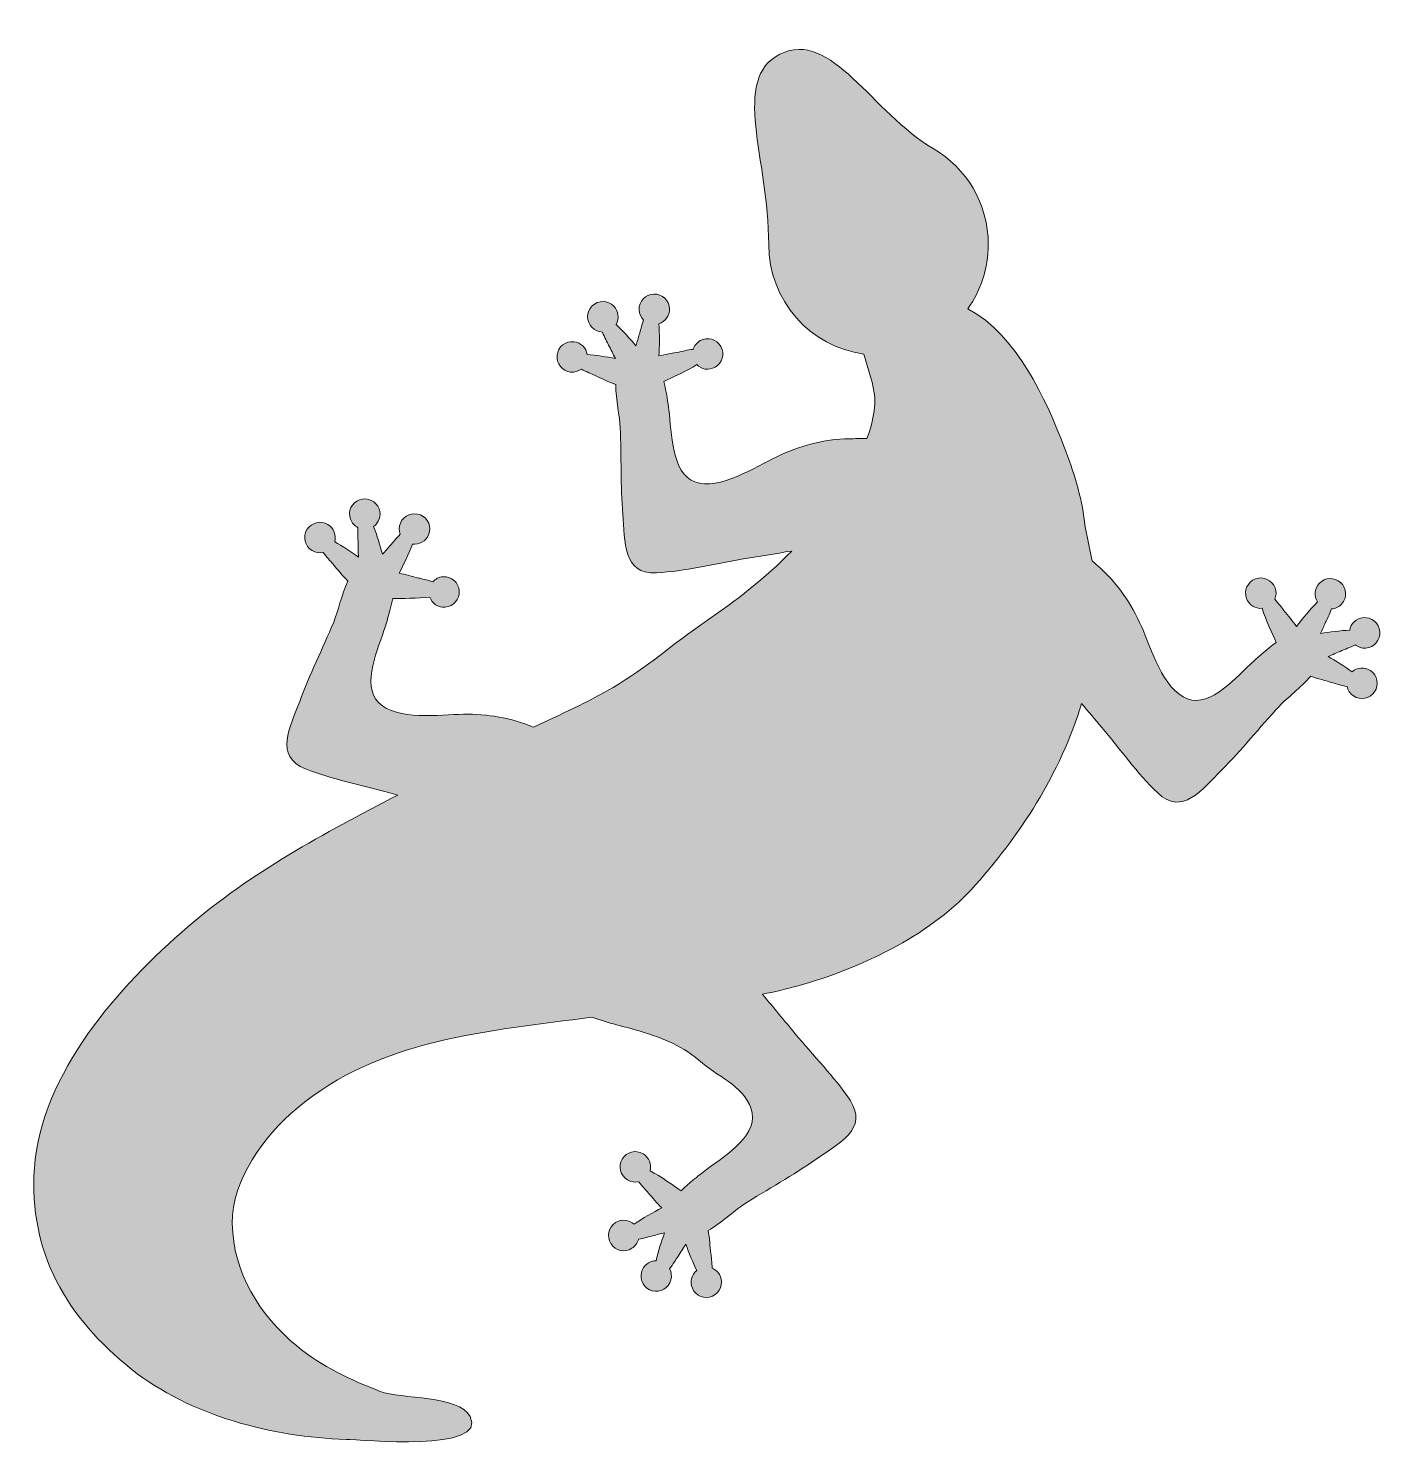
# Model space of a CAD drawing. Header units: inches. Extents: x 0 to 98, y -1 to 103.
import ezdxf

# ---------------------------------------------------------------- set-up
doc = ezdxf.new("R2010")
doc.units = ezdxf.units.IN
doc.header["$MEASUREMENT"] = 0
doc.layers.add('Layer 1', color=7, linetype='Continuous')

msp = doc.modelspace()

# ---------------------------------------------------------------- hatches: boundary and pattern name
at = {"layer": 'Layer 1', "true_color": 0x009a7e}
h = msp.add_hatch(color=124, dxfattribs=at)
h.dxf.hatch_style = 2
edge = h.paths.add_edge_path()
edge.add_spline(control_points=[(96.4, 58.16), (96.62, 57.99), (96.9, 57.89), (97.19, 57.92), (97.81, 57.97), (98.26, 58.51), (98.2, 59.13), (98.15, 59.74), (97.61, 60.19), (97, 60.14), (96.49, 60.09), (96.09, 59.7), (96.01, 59.22), (95.35, 59.2), (94.52, 59.08), (93.89, 58.98), (94.01, 59.25), (94.12, 59.53), (94.25, 59.8), (94.34, 59.98), (94.54, 60.37), (94.67, 60.77), (94.95, 60.79), (95.22, 60.91), (95.42, 61.13), (95.83, 61.58), (95.8, 62.28), (95.35, 62.7), (94.9, 63.11), (94.19, 63.08), (93.78, 62.63), (93.43, 62.25), (93.4, 61.7), (93.66, 61.28), (93.13, 60.77), (92.53, 60.02), (92.13, 59.5), (91.85, 59.9), (91.52, 60.27), (91.21, 60.66), (91.09, 60.82), (90.83, 61.18), (90.54, 61.48), (90.65, 61.73), (90.67, 62.03), (90.56, 62.31), (90.35, 62.88), (89.71, 63.18), (89.13, 62.96), (88.56, 62.75), (88.26, 62.11), (88.48, 61.53), (88.66, 61.05), (89.13, 60.77), (89.62, 60.82), (89.88, 59.97), (90.39, 58.89), (90.65, 58.33), (89.98, 57.84), (89.38, 57.3), (89.03, 56.98), (87.8, 55.87), (85.88, 53.57), (84.18, 54.21), (82.37, 54.89), (81.52, 57.92), (80.83, 59.48), (80.07, 61.15), (79.06, 62.68), (77.64, 63.92), (77.52, 64.02), (77.38, 64.15), (77.23, 64.28), (77.03, 65.22), (76.78, 66.16), (76.67, 67.13), (76.44, 68.99), (75.87, 70.79), (75.2, 72.54), (73.83, 76.12), (71.73, 80.75), (68.15, 82.68), (69.09, 84), (69.64, 85.62), (69.64, 87.37), (69.64, 90.36), (68.03, 92.97), (65.63, 94.36), (61.16, 96.96), (58.19, 103.13), (54.44, 101.25), (50.83, 99.44), (53.62, 93.63), (53.62, 87.37), (53.62, 83.27), (56.65, 79.89), (60.57, 79.37), (60.84, 78.26), (61.31, 77.14), (61.35, 76.17), (61.4, 75.23), (61.16, 74.21), (60.79, 73.21), (60.31, 73.21), (59.86, 73.2), (59.5, 73.19), (57.62, 73.17), (55.85, 72.67), (54.2, 71.88), (52.66, 71.15), (50.04, 69.39), (48.22, 70.05), (46.52, 70.66), (46.55, 73.66), (46.33, 75.3), (46.27, 75.77), (46.16, 76.57), (45.97, 77.38), (46.53, 77.64), (47.63, 78.13), (48.37, 78.6), (48.71, 78.25), (49.25, 78.16), (49.7, 78.41), (50.24, 78.7), (50.43, 79.38), (50.13, 79.92), (49.83, 80.45), (49.16, 80.65), (48.62, 80.35), (48.36, 80.2), (48.18, 79.97), (48.1, 79.71), (47.69, 79.67), (47.26, 79.56), (47.06, 79.52), (46.57, 79.42), (46.08, 79.35), (45.61, 79.23), (45.64, 79.89), (45.67, 80.85), (45.6, 81.58), (46.06, 81.73), (46.4, 82.17), (46.38, 82.68), (46.36, 83.29), (45.85, 83.77), (45.23, 83.75), (44.62, 83.73), (44.14, 83.22), (44.16, 82.6), (44.17, 82.3), (44.3, 82.04), (44.49, 81.85), (44.34, 81.46), (44.24, 81.03), (44.18, 80.83), (44.11, 80.54), (44.02, 80.26), (43.93, 79.98), (43.52, 80.46), (42.97, 81.09), (42.48, 81.53), (42.72, 81.95), (42.67, 82.51), (42.31, 82.87), (41.88, 83.31), (41.18, 83.31), (40.74, 82.88), (40.3, 82.45), (40.3, 81.75), (40.73, 81.31), (40.94, 81.1), (41.21, 80.99), (41.48, 80.98), (41.63, 80.59), (41.85, 80.21), (41.94, 80.02), (42.11, 79.7), (42.26, 79.37), (42.43, 79.05), (41.81, 79.16), (41.01, 79.3), (40.38, 79.33), (40.3, 79.82), (39.92, 80.21), (39.41, 80.27), (38.8, 80.34), (38.25, 79.9), (38.18, 79.29), (38.11, 78.68), (38.55, 78.13), (39.16, 78.06), (39.45, 78.03), (39.73, 78.11), (39.95, 78.28), (40.31, 78.07), (40.72, 77.91), (40.91, 77.82), (41.44, 77.59), (41.94, 77.33), (42.46, 77.14), (42.46, 76.02), (42.75, 74.81), (42.79, 73.99), (42.87, 71.91), (42.81, 69.73), (42.97, 67.7), (43.14, 65.69), (42.94, 63.28), (45.43, 63.41), (47.49, 63.52), (49.64, 64.07), (51.64, 64.4), (52.87, 64.6), (54.09, 64.81), (55.31, 65), (53.39, 63.05), (51.2, 61.35), (48.98, 59.83), (46.72, 58.28), (44.64, 56.43), (42.26, 55.05), (40.4, 53.96), (38.42, 53.06), (36.45, 52.15), (34.81, 52.84), (33.09, 53.11), (31.34, 53.09), (29.63, 53.07), (26.53, 52.58), (25.15, 53.95), (23.86, 55.22), (25.15, 57.93), (25.65, 59.51), (25.79, 59.96), (26.03, 60.73), (26.19, 61.54), (26.81, 61.54), (28.01, 61.53), (28.89, 61.64), (29.05, 61.18), (29.5, 60.86), (30.01, 60.9), (30.63, 60.95), (31.09, 61.48), (31.04, 62.09), (31, 62.7), (30.46, 63.16), (29.85, 63.12), (29.55, 63.1), (29.29, 62.96), (29.11, 62.76), (28.71, 62.89), (28.28, 62.98), (28.08, 63.03), (27.6, 63.14), (27.12, 63.28), (26.65, 63.38), (26.95, 63.96), (27.38, 64.82), (27.63, 65.51), (28.11, 65.45), (28.6, 65.7), (28.8, 66.18), (29.04, 66.74), (28.78, 67.4), (28.21, 67.63), (27.65, 67.87), (26.99, 67.61), (26.75, 67.04), (26.64, 66.77), (26.64, 66.48), (26.74, 66.22), (26.44, 65.93), (26.16, 65.58), (26.03, 65.43), (25.84, 65.2), (25.64, 64.98), (25.44, 64.76), (25.27, 65.37), (25.04, 66.18), (24.78, 66.78), (25.18, 67.06), (25.37, 67.58), (25.19, 68.07), (24.99, 68.64), (24.35, 68.95), (23.77, 68.74), (23.19, 68.53), (22.89, 67.9), (23.1, 67.32), (23.2, 67.04), (23.4, 66.83), (23.65, 66.7), (23.62, 66.28), (23.65, 65.84), (23.66, 65.64), (23.67, 65.27), (23.67, 64.91), (23.68, 64.55), (23.17, 64.92), (22.51, 65.37), (21.95, 65.67), (22.08, 66.14), (21.9, 66.66), (21.46, 66.93), (20.94, 67.25), (20.25, 67.09), (19.93, 66.56), (19.61, 66.04), (19.78, 65.35), (20.3, 65.03), (20.56, 64.88), (20.85, 64.84), (21.12, 64.9), (21.36, 64.56), (21.66, 64.23), (21.79, 64.08), (22.17, 63.65), (22.52, 63.2), (22.91, 62.81), (22.44, 61.79), (22.2, 60.57), (21.88, 59.81), (21.08, 57.89), (20.1, 55.94), (19.4, 54.03), (18.7, 52.14), (17.51, 50.03), (19.82, 49.1), (21.74, 48.34), (23.92, 47.93), (25.87, 47.38), (26.1, 47.32), (26.33, 47.26), (26.56, 47.19), (21.17, 44.42), (15.84, 41.53), (11.24, 37.58), (6.23, 33.28), (0.53, 26.9), (0.04, 19.97), (-0.39, 13.83), (2.42, 9.03), (7.14, 5.28), (11.39, 1.91), (17.44, 0.33), (22.78, 0.18), (23.81, 0.16), (33.19, -0.78), (31.83, 1.85), (31.04, 3.4), (26.76, 3.11), (25.28, 3.68), (23.11, 4.52), (21.03, 5.48), (19.18, 7), (16.49, 9.22), (14.52, 12.36), (14.48, 15.93), (14.45, 19.13), (16.78, 22.32), (19.18, 24.33), (25.23, 29.42), (33.19, 29.96), (40.72, 30.99), (41.88, 30.55), (43.19, 30.28), (44.17, 29.98), (46.09, 29.41), (47.31, 28.89), (48.79, 27.63), (50.05, 26.54), (52.07, 25.83), (52.41, 23.97), (52.74, 22.19), (50.15, 20.7), (48.83, 19.68), (48.46, 19.39), (47.82, 18.89), (47.23, 18.32), (46.72, 18.67), (45.74, 19.37), (44.96, 19.77), (45.09, 20.24), (44.9, 20.76), (44.45, 21.02), (43.92, 21.33), (43.24, 21.16), (42.93, 20.63), (42.62, 20.1), (42.79, 19.42), (43.32, 19.11), (43.58, 18.95), (43.87, 18.92), (44.14, 18.98), (44.39, 18.64), (44.69, 18.33), (44.83, 18.17), (45.17, 17.8), (45.47, 17.42), (45.81, 17.07), (45.23, 16.76), (44.39, 16.3), (43.79, 15.87), (43.43, 16.2), (42.88, 16.27), (42.44, 16), (41.93, 15.67), (41.77, 14.98), (42.1, 14.46), (42.43, 13.94), (43.12, 13.79), (43.64, 14.12), (43.89, 14.28), (44.05, 14.52), (44.12, 14.79), (44.53, 14.85), (44.95, 14.98), (45.15, 15.03), (45.44, 15.11), (45.73, 15.18), (46.02, 15.25), (45.8, 14.65), (45.54, 13.85), (45.41, 13.21), (44.92, 13.21), (44.47, 12.88), (44.34, 12.39), (44.18, 11.79), (44.53, 11.18), (45.12, 11.02), (45.71, 10.86), (46.32, 11.22), (46.48, 11.81), (46.56, 12.1), (46.52, 12.39), (46.38, 12.63), (46.65, 12.95), (46.87, 13.33), (46.98, 13.51), (47.18, 13.82), (47.38, 14.12), (47.58, 14.42), (47.79, 13.82), (48.08, 13.07), (48.37, 12.51), (47.99, 12.2), (47.84, 11.67), (48.05, 11.2), (48.3, 10.63), (48.95, 10.38), (49.52, 10.63), (50.08, 10.88), (50.33, 11.53), (50.08, 12.1), (49.96, 12.37), (49.75, 12.56), (49.49, 12.67), (49.49, 13.09), (49.42, 13.52), (49.4, 13.73), (49.33, 14.3), (49.31, 14.86), (49.2, 15.41), (50.17, 15.98), (51.07, 16.84), (51.76, 17.29), (53.51, 18.41), (55.43, 19.46), (57.09, 20.63), (58.75, 21.78), (60.92, 22.84), (59.55, 24.92), (58.41, 26.64), (56.85, 28.21), (55.55, 29.78), (54.76, 30.74), (53.96, 31.69), (53.17, 32.66), (54.03, 32.83), (54.9, 33.03), (55.77, 33.28), (60.17, 34.49), (65.29, 36.9), (68.38, 40.28), (71.92, 44.14), (74.91, 48.8), (76.45, 53.87), (76.94, 53.29), (77.43, 52.71), (77.92, 52.13), (79.23, 50.58), (80.51, 48.77), (82, 47.35), (83.81, 45.63), (85.23, 47.59), (86.65, 49.01), (88.1, 50.45), (89.46, 52.15), (90.88, 53.69), (91.43, 54.29), (92.44, 55.02), (93.17, 55.87), (93.69, 55.67), (94.24, 55.55), (94.79, 55.38), (94.99, 55.32), (95.41, 55.19), (95.82, 55.11), (95.88, 54.84), (96.04, 54.59), (96.28, 54.43), (96.79, 54.08), (97.48, 54.22), (97.83, 54.73), (98.17, 55.24), (98.03, 55.93), (97.52, 56.27), (97.1, 56.56), (96.55, 56.51), (96.18, 56.19), (95.67, 56.57), (94.98, 56.99), (94.43, 57.3), (94.76, 57.44), (95.09, 57.59), (95.43, 57.73), (95.62, 57.81), (96.04, 57.96), (96.4, 58.16)], knot_values=[0, 0, 0, 0, 1, 1, 1, 2, 2, 2, 3, 3, 3, 4, 4, 4, 5, 5, 5, 6, 6, 6, 7, 7, 7, 8, 8, 8, 9, 9, 9, 10, 10, 10, 11, 11, 11, 12, 12, 12, 13, 13, 13, 14, 14, 14, 15, 15, 15, 16, 16, 16, 17, 17, 17, 18, 18, 18, 19, 19, 19, 20, 20, 20, 21, 21, 21, 22, 22, 22, 23, 23, 23, 24, 24, 24, 25, 25, 25, 26, 26, 26, 27, 27, 27, 28, 28, 28, 29, 29, 29, 30, 30, 30, 31, 31, 31, 32, 32, 32, 33, 33, 33, 34, 34, 34, 35, 35, 35, 36, 36, 36, 37, 37, 37, 38, 38, 38, 39, 39, 39, 40, 40, 40, 41, 41, 41, 42, 42, 42, 43, 43, 43, 44, 44, 44, 45, 45, 45, 46, 46, 46, 47, 47, 47, 48, 48, 48, 49, 49, 49, 50, 50, 50, 51, 51, 51, 52, 52, 52, 53, 53, 53, 54, 54, 54, 55, 55, 55, 56, 56, 56, 57, 57, 57, 58, 58, 58, 59, 59, 59, 60, 60, 60, 61, 61, 61, 62, 62, 62, 63, 63, 63, 64, 64, 64, 65, 65, 65, 66, 66, 66, 67, 67, 67, 68, 68, 68, 69, 69, 69, 70, 70, 70, 71, 71, 71, 72, 72, 72, 73, 73, 73, 74, 74, 74, 75, 75, 75, 76, 76, 76, 77, 77, 77, 78, 78, 78, 79, 79, 79, 80, 80, 80, 81, 81, 81, 82, 82, 82, 83, 83, 83, 84, 84, 84, 85, 85, 85, 86, 86, 86, 87, 87, 87, 88, 88, 88, 89, 89, 89, 90, 90, 90, 91, 91, 91, 92, 92, 92, 93, 93, 93, 94, 94, 94, 95, 95, 95, 96, 96, 96, 97, 97, 97, 98, 98, 98, 99, 99, 99, 100, 100, 100, 101, 101, 101, 102, 102, 102, 103, 103, 103, 104, 104, 104, 105, 105, 105, 106, 106, 106, 107, 107, 107, 108, 108, 108, 109, 109, 109, 110, 110, 110, 111, 111, 111, 112, 112, 112, 113, 113, 113, 114, 114, 114, 115, 115, 115, 116, 116, 116, 117, 117, 117, 118, 118, 118, 119, 119, 119, 120, 120, 120, 121, 121, 121, 122, 122, 122, 123, 123, 123, 124, 124, 124, 125, 125, 125, 126, 126, 126, 127, 127, 127, 128, 128, 128, 129, 129, 129, 130, 130, 130, 131, 131, 131, 132, 132, 132, 133, 133, 133, 134, 134, 134, 135, 135, 135, 136, 136, 136, 137, 137, 137, 138, 138, 138, 139, 139, 139, 140, 140, 140, 141, 141, 141, 142, 142, 142, 143, 143, 143, 144, 144, 144, 145, 145, 145, 146, 146, 146, 147, 147, 147, 148, 148, 148, 149, 149, 149, 150, 150, 150, 151, 151, 151, 152, 152, 152, 153, 153, 153, 154, 154, 154, 155, 155, 155, 156, 156, 156, 157, 157, 157, 158, 158, 158, 159, 159, 159, 160, 160, 160, 161, 161, 161, 162, 162, 162, 163, 163, 163, 164, 164, 164, 165, 165, 165, 166, 166, 166, 167, 167, 167, 168, 168, 168, 169, 169, 169, 170, 170, 170, 171, 171, 171, 172, 172, 172, 173, 173, 173, 174, 174, 174, 175, 175, 175, 176, 176, 176, 177, 177, 177, 177], degree=3, periodic=1)

# ---------------------------------------------------------------- linework, layer by layer
at = {"layer": 'Layer 1', "lineweight": 0}
msp.add_open_spline([(96.4, 58.16), (96.62, 57.99), (96.9, 57.89), (97.19, 57.92), (97.81, 57.97), (98.26, 58.51), (98.2, 59.13), (98.15, 59.74), (97.61, 60.19), (97, 60.14), (96.49, 60.09), (96.09, 59.7), (96.01, 59.22), (95.35, 59.2), (94.52, 59.08), (93.89, 58.98), (94.01, 59.25), (94.12, 59.53), (94.25, 59.8), (94.34, 59.98), (94.54, 60.37), (94.67, 60.77), (94.95, 60.79), (95.22, 60.91), (95.42, 61.13), (95.83, 61.58), (95.8, 62.28), (95.35, 62.7), (94.9, 63.11), (94.19, 63.08), (93.78, 62.63), (93.43, 62.25), (93.4, 61.7), (93.66, 61.28), (93.13, 60.77), (92.53, 60.02), (92.13, 59.5), (91.85, 59.9), (91.52, 60.27), (91.21, 60.66), (91.09, 60.82), (90.83, 61.18), (90.54, 61.48), (90.65, 61.73), (90.67, 62.03), (90.56, 62.31), (90.35, 62.88), (89.71, 63.18), (89.13, 62.96), (88.56, 62.75), (88.26, 62.11), (88.48, 61.53), (88.66, 61.05), (89.13, 60.77), (89.62, 60.82), (89.88, 59.97), (90.39, 58.89), (90.65, 58.33), (89.98, 57.84), (89.38, 57.3), (89.03, 56.98), (87.8, 55.87), (85.88, 53.57), (84.18, 54.21), (82.37, 54.89), (81.52, 57.92), (80.83, 59.48), (80.07, 61.15), (79.06, 62.68), (77.64, 63.92), (77.52, 64.02), (77.38, 64.15), (77.23, 64.28), (77.03, 65.22), (76.78, 66.16), (76.67, 67.13), (76.44, 68.99), (75.87, 70.79), (75.2, 72.54), (73.83, 76.12), (71.73, 80.75), (68.15, 82.68), (69.09, 84), (69.64, 85.62), (69.64, 87.37), (69.64, 90.36), (68.03, 92.97), (65.63, 94.36), (61.16, 96.96), (58.19, 103.13), (54.44, 101.25), (50.83, 99.44), (53.62, 93.63), (53.62, 87.37), (53.62, 83.27), (56.65, 79.89), (60.57, 79.37), (60.84, 78.26), (61.31, 77.14), (61.35, 76.17), (61.4, 75.23), (61.16, 74.21), (60.79, 73.21), (60.31, 73.21), (59.86, 73.2), (59.5, 73.19), (57.62, 73.17), (55.85, 72.67), (54.2, 71.88), (52.66, 71.15), (50.04, 69.39), (48.22, 70.05), (46.52, 70.66), (46.55, 73.66), (46.33, 75.3), (46.27, 75.77), (46.16, 76.57), (45.97, 77.38), (46.53, 77.64), (47.63, 78.13), (48.37, 78.6), (48.71, 78.25), (49.25, 78.16), (49.7, 78.41), (50.24, 78.7), (50.43, 79.38), (50.13, 79.92), (49.83, 80.45), (49.16, 80.65), (48.62, 80.35), (48.36, 80.2), (48.18, 79.97), (48.1, 79.71), (47.69, 79.67), (47.26, 79.56), (47.06, 79.52), (46.57, 79.42), (46.08, 79.35), (45.61, 79.23), (45.64, 79.89), (45.67, 80.85), (45.6, 81.58), (46.06, 81.73), (46.4, 82.17), (46.38, 82.68), (46.36, 83.29), (45.85, 83.77), (45.23, 83.75), (44.62, 83.73), (44.14, 83.22), (44.16, 82.6), (44.17, 82.3), (44.3, 82.04), (44.49, 81.85), (44.34, 81.46), (44.24, 81.03), (44.18, 80.83), (44.11, 80.54), (44.02, 80.26), (43.93, 79.98), (43.52, 80.46), (42.97, 81.09), (42.48, 81.53), (42.72, 81.95), (42.67, 82.51), (42.31, 82.87), (41.88, 83.31), (41.18, 83.31), (40.74, 82.88), (40.3, 82.45), (40.3, 81.75), (40.73, 81.31), (40.94, 81.1), (41.21, 80.99), (41.48, 80.98), (41.63, 80.59), (41.85, 80.21), (41.94, 80.02), (42.11, 79.7), (42.26, 79.37), (42.43, 79.05), (41.81, 79.16), (41.01, 79.3), (40.38, 79.33), (40.3, 79.82), (39.92, 80.21), (39.41, 80.27), (38.8, 80.34), (38.25, 79.9), (38.18, 79.29), (38.11, 78.68), (38.55, 78.13), (39.16, 78.06), (39.45, 78.03), (39.73, 78.11), (39.95, 78.28), (40.31, 78.07), (40.72, 77.91), (40.91, 77.82), (41.44, 77.59), (41.94, 77.33), (42.46, 77.14), (42.46, 76.02), (42.75, 74.81), (42.79, 73.99), (42.87, 71.91), (42.81, 69.73), (42.97, 67.7), (43.14, 65.69), (42.94, 63.28), (45.43, 63.41), (47.49, 63.52), (49.64, 64.07), (51.64, 64.4), (52.87, 64.6), (54.09, 64.81), (55.31, 65), (53.39, 63.05), (51.2, 61.35), (48.98, 59.83), (46.72, 58.28), (44.64, 56.43), (42.26, 55.05), (40.4, 53.96), (38.42, 53.06), (36.45, 52.15), (34.81, 52.84), (33.09, 53.11), (31.34, 53.09), (29.63, 53.07), (26.53, 52.58), (25.15, 53.95), (23.86, 55.22), (25.15, 57.93), (25.65, 59.51), (25.79, 59.96), (26.03, 60.73), (26.19, 61.54), (26.81, 61.54), (28.01, 61.53), (28.89, 61.64), (29.05, 61.18), (29.5, 60.86), (30.01, 60.9), (30.63, 60.95), (31.09, 61.48), (31.04, 62.09), (31, 62.7), (30.46, 63.16), (29.85, 63.12), (29.55, 63.1), (29.29, 62.96), (29.11, 62.76), (28.71, 62.89), (28.28, 62.98), (28.08, 63.03), (27.6, 63.14), (27.12, 63.28), (26.65, 63.38), (26.95, 63.96), (27.38, 64.82), (27.63, 65.51), (28.11, 65.45), (28.6, 65.7), (28.8, 66.18), (29.04, 66.74), (28.78, 67.4), (28.21, 67.63), (27.65, 67.87), (26.99, 67.61), (26.75, 67.04), (26.64, 66.77), (26.64, 66.48), (26.74, 66.22), (26.44, 65.93), (26.16, 65.58), (26.03, 65.43), (25.84, 65.2), (25.64, 64.98), (25.44, 64.76), (25.27, 65.37), (25.04, 66.18), (24.78, 66.78), (25.18, 67.06), (25.37, 67.58), (25.19, 68.07), (24.99, 68.64), (24.35, 68.95), (23.77, 68.74), (23.19, 68.53), (22.89, 67.9), (23.1, 67.32), (23.2, 67.04), (23.4, 66.83), (23.65, 66.7), (23.62, 66.28), (23.65, 65.84), (23.66, 65.64), (23.67, 65.27), (23.67, 64.91), (23.68, 64.55), (23.17, 64.92), (22.51, 65.37), (21.95, 65.67), (22.08, 66.14), (21.9, 66.66), (21.46, 66.93), (20.94, 67.25), (20.25, 67.09), (19.93, 66.56), (19.61, 66.04), (19.78, 65.35), (20.3, 65.03), (20.56, 64.88), (20.85, 64.84), (21.12, 64.9), (21.36, 64.56), (21.66, 64.23), (21.79, 64.08), (22.17, 63.65), (22.52, 63.2), (22.91, 62.81), (22.44, 61.79), (22.2, 60.57), (21.88, 59.81), (21.08, 57.89), (20.1, 55.94), (19.4, 54.03), (18.7, 52.14), (17.51, 50.03), (19.82, 49.1), (21.74, 48.34), (23.92, 47.93), (25.87, 47.38), (26.1, 47.32), (26.33, 47.26), (26.56, 47.19), (21.17, 44.42), (15.84, 41.53), (11.24, 37.58), (6.23, 33.28), (0.53, 26.9), (0.04, 19.97), (-0.39, 13.83), (2.42, 9.03), (7.14, 5.28), (11.39, 1.91), (17.44, 0.33), (22.78, 0.18), (23.81, 0.16), (33.19, -0.78), (31.83, 1.85), (31.04, 3.4), (26.76, 3.11), (25.28, 3.68), (23.11, 4.52), (21.03, 5.48), (19.18, 7), (16.49, 9.22), (14.52, 12.36), (14.48, 15.93), (14.45, 19.13), (16.78, 22.32), (19.18, 24.33), (25.23, 29.42), (33.19, 29.96), (40.72, 30.99), (41.88, 30.55), (43.19, 30.28), (44.17, 29.98), (46.09, 29.41), (47.31, 28.89), (48.79, 27.63), (50.05, 26.54), (52.07, 25.83), (52.41, 23.97), (52.74, 22.19), (50.15, 20.7), (48.83, 19.68), (48.46, 19.39), (47.82, 18.89), (47.23, 18.32), (46.72, 18.67), (45.74, 19.37), (44.96, 19.77), (45.09, 20.24), (44.9, 20.76), (44.45, 21.02), (43.92, 21.33), (43.24, 21.16), (42.93, 20.63), (42.62, 20.1), (42.79, 19.42), (43.32, 19.11), (43.58, 18.95), (43.87, 18.92), (44.14, 18.98), (44.39, 18.64), (44.69, 18.33), (44.83, 18.17), (45.17, 17.8), (45.47, 17.42), (45.81, 17.07), (45.23, 16.76), (44.39, 16.3), (43.79, 15.87), (43.43, 16.2), (42.88, 16.27), (42.44, 16), (41.93, 15.67), (41.77, 14.98), (42.1, 14.46), (42.43, 13.94), (43.12, 13.79), (43.64, 14.12), (43.89, 14.28), (44.05, 14.52), (44.12, 14.79), (44.53, 14.85), (44.95, 14.98), (45.15, 15.03), (45.44, 15.11), (45.73, 15.18), (46.02, 15.25), (45.8, 14.65), (45.54, 13.85), (45.41, 13.21), (44.92, 13.21), (44.47, 12.88), (44.34, 12.39), (44.18, 11.79), (44.53, 11.18), (45.12, 11.02), (45.71, 10.86), (46.32, 11.22), (46.48, 11.81), (46.56, 12.1), (46.52, 12.39), (46.38, 12.63), (46.65, 12.95), (46.87, 13.33), (46.98, 13.51), (47.18, 13.82), (47.38, 14.12), (47.58, 14.42), (47.79, 13.82), (48.08, 13.07), (48.37, 12.51), (47.99, 12.2), (47.84, 11.67), (48.05, 11.2), (48.3, 10.63), (48.95, 10.38), (49.52, 10.63), (50.08, 10.88), (50.33, 11.53), (50.08, 12.1), (49.96, 12.37), (49.75, 12.56), (49.49, 12.67), (49.49, 13.09), (49.42, 13.52), (49.4, 13.73), (49.33, 14.3), (49.31, 14.86), (49.2, 15.41), (50.17, 15.98), (51.07, 16.84), (51.76, 17.29), (53.51, 18.41), (55.43, 19.46), (57.09, 20.63), (58.75, 21.78), (60.92, 22.84), (59.55, 24.92), (58.41, 26.64), (56.85, 28.21), (55.55, 29.78), (54.76, 30.74), (53.96, 31.69), (53.17, 32.66), (54.03, 32.83), (54.9, 33.03), (55.77, 33.28), (60.17, 34.49), (65.29, 36.9), (68.38, 40.28), (71.92, 44.14), (74.91, 48.8), (76.45, 53.87), (76.94, 53.29), (77.43, 52.71), (77.92, 52.13), (79.23, 50.58), (80.51, 48.77), (82, 47.35), (83.81, 45.63), (85.23, 47.59), (86.65, 49.01), (88.1, 50.45), (89.46, 52.15), (90.88, 53.69), (91.43, 54.29), (92.44, 55.02), (93.17, 55.87), (93.69, 55.67), (94.24, 55.55), (94.79, 55.38), (94.99, 55.32), (95.41, 55.19), (95.82, 55.11), (95.88, 54.84), (96.04, 54.59), (96.28, 54.43), (96.79, 54.08), (97.48, 54.22), (97.83, 54.73), (98.17, 55.24), (98.03, 55.93), (97.52, 56.27), (97.1, 56.56), (96.55, 56.51), (96.18, 56.19), (95.67, 56.57), (94.98, 56.99), (94.43, 57.3), (94.76, 57.44), (95.09, 57.59), (95.43, 57.73), (95.62, 57.81), (96.04, 57.96), (96.4, 58.16)], degree=3, knots=[0, 0, 0, 0, 1, 1, 1, 2, 2, 2, 3, 3, 3, 4, 4, 4, 5, 5, 5, 6, 6, 6, 7, 7, 7, 8, 8, 8, 9, 9, 9, 10, 10, 10, 11, 11, 11, 12, 12, 12, 13, 13, 13, 14, 14, 14, 15, 15, 15, 16, 16, 16, 17, 17, 17, 18, 18, 18, 19, 19, 19, 20, 20, 20, 21, 21, 21, 22, 22, 22, 23, 23, 23, 24, 24, 24, 25, 25, 25, 26, 26, 26, 27, 27, 27, 28, 28, 28, 29, 29, 29, 30, 30, 30, 31, 31, 31, 32, 32, 32, 33, 33, 33, 34, 34, 34, 35, 35, 35, 36, 36, 36, 37, 37, 37, 38, 38, 38, 39, 39, 39, 40, 40, 40, 41, 41, 41, 42, 42, 42, 43, 43, 43, 44, 44, 44, 45, 45, 45, 46, 46, 46, 47, 47, 47, 48, 48, 48, 49, 49, 49, 50, 50, 50, 51, 51, 51, 52, 52, 52, 53, 53, 53, 54, 54, 54, 55, 55, 55, 56, 56, 56, 57, 57, 57, 58, 58, 58, 59, 59, 59, 60, 60, 60, 61, 61, 61, 62, 62, 62, 63, 63, 63, 64, 64, 64, 65, 65, 65, 66, 66, 66, 67, 67, 67, 68, 68, 68, 69, 69, 69, 70, 70, 70, 71, 71, 71, 72, 72, 72, 73, 73, 73, 74, 74, 74, 75, 75, 75, 76, 76, 76, 77, 77, 77, 78, 78, 78, 79, 79, 79, 80, 80, 80, 81, 81, 81, 82, 82, 82, 83, 83, 83, 84, 84, 84, 85, 85, 85, 86, 86, 86, 87, 87, 87, 88, 88, 88, 89, 89, 89, 90, 90, 90, 91, 91, 91, 92, 92, 92, 93, 93, 93, 94, 94, 94, 95, 95, 95, 96, 96, 96, 97, 97, 97, 98, 98, 98, 99, 99, 99, 100, 100, 100, 101, 101, 101, 102, 102, 102, 103, 103, 103, 104, 104, 104, 105, 105, 105, 106, 106, 106, 107, 107, 107, 108, 108, 108, 109, 109, 109, 110, 110, 110, 111, 111, 111, 112, 112, 112, 113, 113, 113, 114, 114, 114, 115, 115, 115, 116, 116, 116, 117, 117, 117, 118, 118, 118, 119, 119, 119, 120, 120, 120, 121, 121, 121, 122, 122, 122, 123, 123, 123, 124, 124, 124, 125, 125, 125, 126, 126, 126, 127, 127, 127, 128, 128, 128, 129, 129, 129, 130, 130, 130, 131, 131, 131, 132, 132, 132, 133, 133, 133, 134, 134, 134, 135, 135, 135, 136, 136, 136, 137, 137, 137, 138, 138, 138, 139, 139, 139, 140, 140, 140, 141, 141, 141, 142, 142, 142, 143, 143, 143, 144, 144, 144, 145, 145, 145, 146, 146, 146, 147, 147, 147, 148, 148, 148, 149, 149, 149, 150, 150, 150, 151, 151, 151, 152, 152, 152, 153, 153, 153, 154, 154, 154, 155, 155, 155, 156, 156, 156, 157, 157, 157, 158, 158, 158, 159, 159, 159, 160, 160, 160, 161, 161, 161, 162, 162, 162, 163, 163, 163, 164, 164, 164, 165, 165, 165, 166, 166, 166, 167, 167, 167, 168, 168, 168, 169, 169, 169, 170, 170, 170, 171, 171, 171, 172, 172, 172, 173, 173, 173, 174, 174, 174, 175, 175, 175, 176, 176, 176, 177, 177, 177, 177], dxfattribs=at)

doc.saveas('drawing.dxf')
